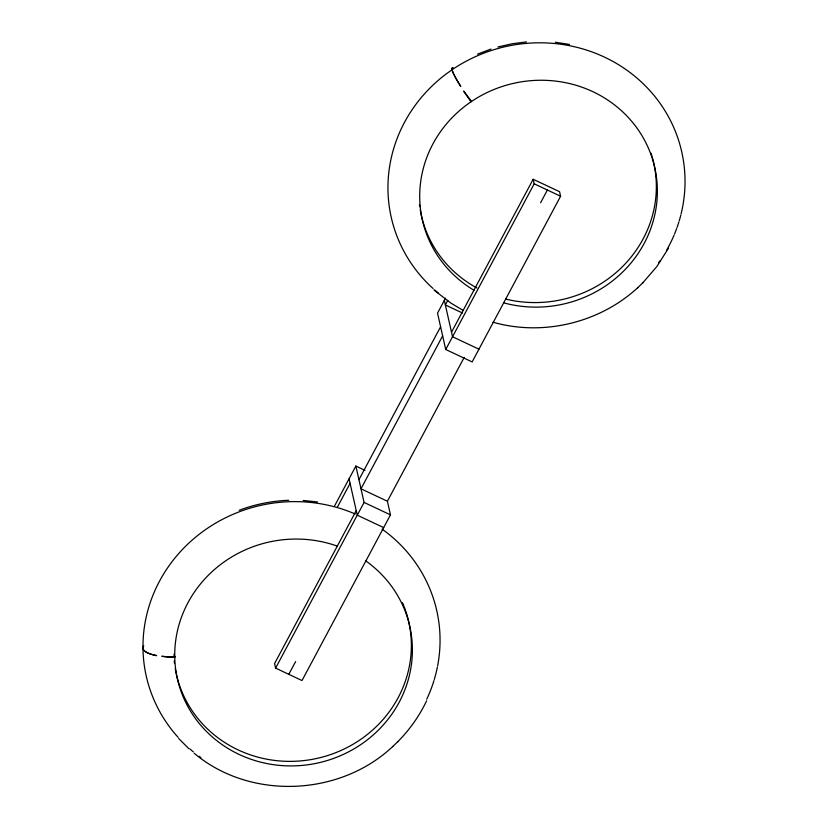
<?xml version="1.0" encoding="UTF-8"?>
<svg xmlns="http://www.w3.org/2000/svg" width="828" height="828" viewBox="0 0 828 828"><rect width="100%" height="100%" fill="white"/><g stroke="black" fill="none" stroke-linecap="round" stroke-linejoin="round"><path stroke-width="1.24" d="M167.473 657.08L174.739 657.266L174.19 654.275M426.617 700.788C419.423 715.93 409.622 729.799 397.792 741.681M334.543 506.001L355.864 466.071L365.055 470.397M445.536 298.132L437.526 313.139L445.723 349.499L472.136 361.929L560.597 196.246L559.573 191.703L533.17 179.272L451.508 332.204M337.379 507.15L350.089 483.366M447.772 300.409L445.35 304.942L462.573 313.046M358.938 479.712L440.599 326.77M442.649 335.857L360.987 488.799L387.4 501.23L390.474 514.861L302.013 680.544L275.6 668.103L274.575 663.559L356.237 510.628M275.6 668.103L364.072 502.43L355.864 466.071M445.723 349.499L534.195 183.816L533.17 179.272M288.806 674.323L295.617 661.582M540.591 202.777L547.391 190.036M387.4 501.23L464.218 357.354M668.424 248.286L656.894 266.502L642.766 282.876M493.002 322.216C542.961 336.478 599.638 322.91 637.777 287.658M194.197 753.283C250.253 800.386 339.832 796.495 392.803 746.452M637.612 287.823L642.952 282.7M392.627 746.618L397.968 741.505M477.497 54.172L491.035 49.049M239.23 510.255C255.045 504.304 271.812 500.919 288.703 500.288M497.97 46.968L512.097 43.77L526.463 41.907M167.453 657.08L161.843 656.273A29.777 9.139 -0.9 0 0 174.739 656.697M303.151 500.454L317.476 501.965M555.309 42.238L569.529 44.433M534.195 183.816L560.597 196.246M478.936 349.178L452.533 336.748L444.325 300.398M364.072 502.43L390.474 514.861M383.674 527.602L357.261 515.171L349.064 478.822M462.987 310.303L450.535 302.872L433.841 289.893M188.856 748.688L178.662 738.493M466.371 94.506L471.515 101.43L471.039 101.772A29.777 3.571 55.8 0 1 463.628 91.08L466.361 94.495M174.19 654.845L174.739 657.266M474.009 290.276A119.118 113.136 -12.7 0 1 474.93 99.236A119.118 113.136 -12.7 0 1 656.325 176.188A119.118 113.136 -12.7 0 1 503.517 302.8M681.102 213.924A148.895 141.422 -12.7 0 0 620.193 65.722A148.895 141.422 -12.7 0 0 452.119 69.707L446.22 73.93A148.895 141.422 -12.7 0 0 433.044 288.517M680.823 215.052A148.895 141.422 -12.7 0 1 679.27 220.693M678.929 221.811A148.895 141.422 -12.7 0 1 677.087 227.379M676.683 228.487A148.895 141.422 -12.7 0 1 674.561 233.962M674.106 235.048A148.895 141.422 -12.7 0 1 666.819 249.859M659.885 260.913A148.895 141.422 -12.7 0 1 658.519 262.859M438.395 293.122A148.895 141.422 -12.7 0 1 434.793 290.079M652.34 157.517A119.118 113.136 -12.7 0 1 621.155 267.941A119.118 113.136 -12.7 0 1 505.846 299.115M476.949 287.999A119.118 113.136 -12.7 0 1 468.162 282.7L463.514 279.44A119.118 113.136 -12.7 0 1 420.241 209.939M419.724 206.648A119.118 113.136 -12.7 0 1 419.434 204.444M651.046 153.263A119.118 113.136 -12.7 0 1 652.04 156.451M365.728 560.866A119.118 113.136 -12.7 0 1 349.095 751.576A119.118 113.136 -12.7 0 1 174.905 661.148A119.118 113.136 -12.7 0 1 337.389 546.149M382.101 529.144A148.895 141.422 -12.7 0 1 437.619 665.878M437.391 667.026A148.895 141.422 -12.7 0 1 434.286 679.498M433.955 680.616A148.895 141.422 -12.7 0 1 426.731 699.225M200.925 757.661A148.895 141.422 -12.7 0 1 199.01 756.274M193.421 751.927A148.895 141.422 -12.7 0 1 189.819 748.885M178.113 737.355A148.895 141.422 -12.7 0 1 142.985 648.666L143.058 641.7A148.895 141.422 -12.7 0 1 355.202 513.991M143.668 645.985A29.777 9.139 -0.9 0 0 149.133 653.54L151.027 654.192A29.777 9.139 -0.9 0 0 156.637 655.538L156.637 655.693A29.777 9.087 0.6 0 1 143.668 645.881M405.72 611.012A119.118 113.136 -12.7 0 1 320.312 757.62A119.118 113.136 -12.7 0 1 175.267 668.745M174.46 663.249A119.118 113.136 -12.7 0 1 174.222 661.034M402.532 602.712A119.118 113.136 -12.7 0 1 403.816 605.796M404.219 606.831A119.118 113.136 -12.7 0 1 405.368 609.957M460.71 86.205L460.585 86.298A29.777 3.571 55.8 0 1 457.253 80.689L456.104 78.629A29.777 3.571 55.8 0 1 453.465 68.31A29.777 3.778 54.4 0 0 460.71 86.205"/></g></svg>
